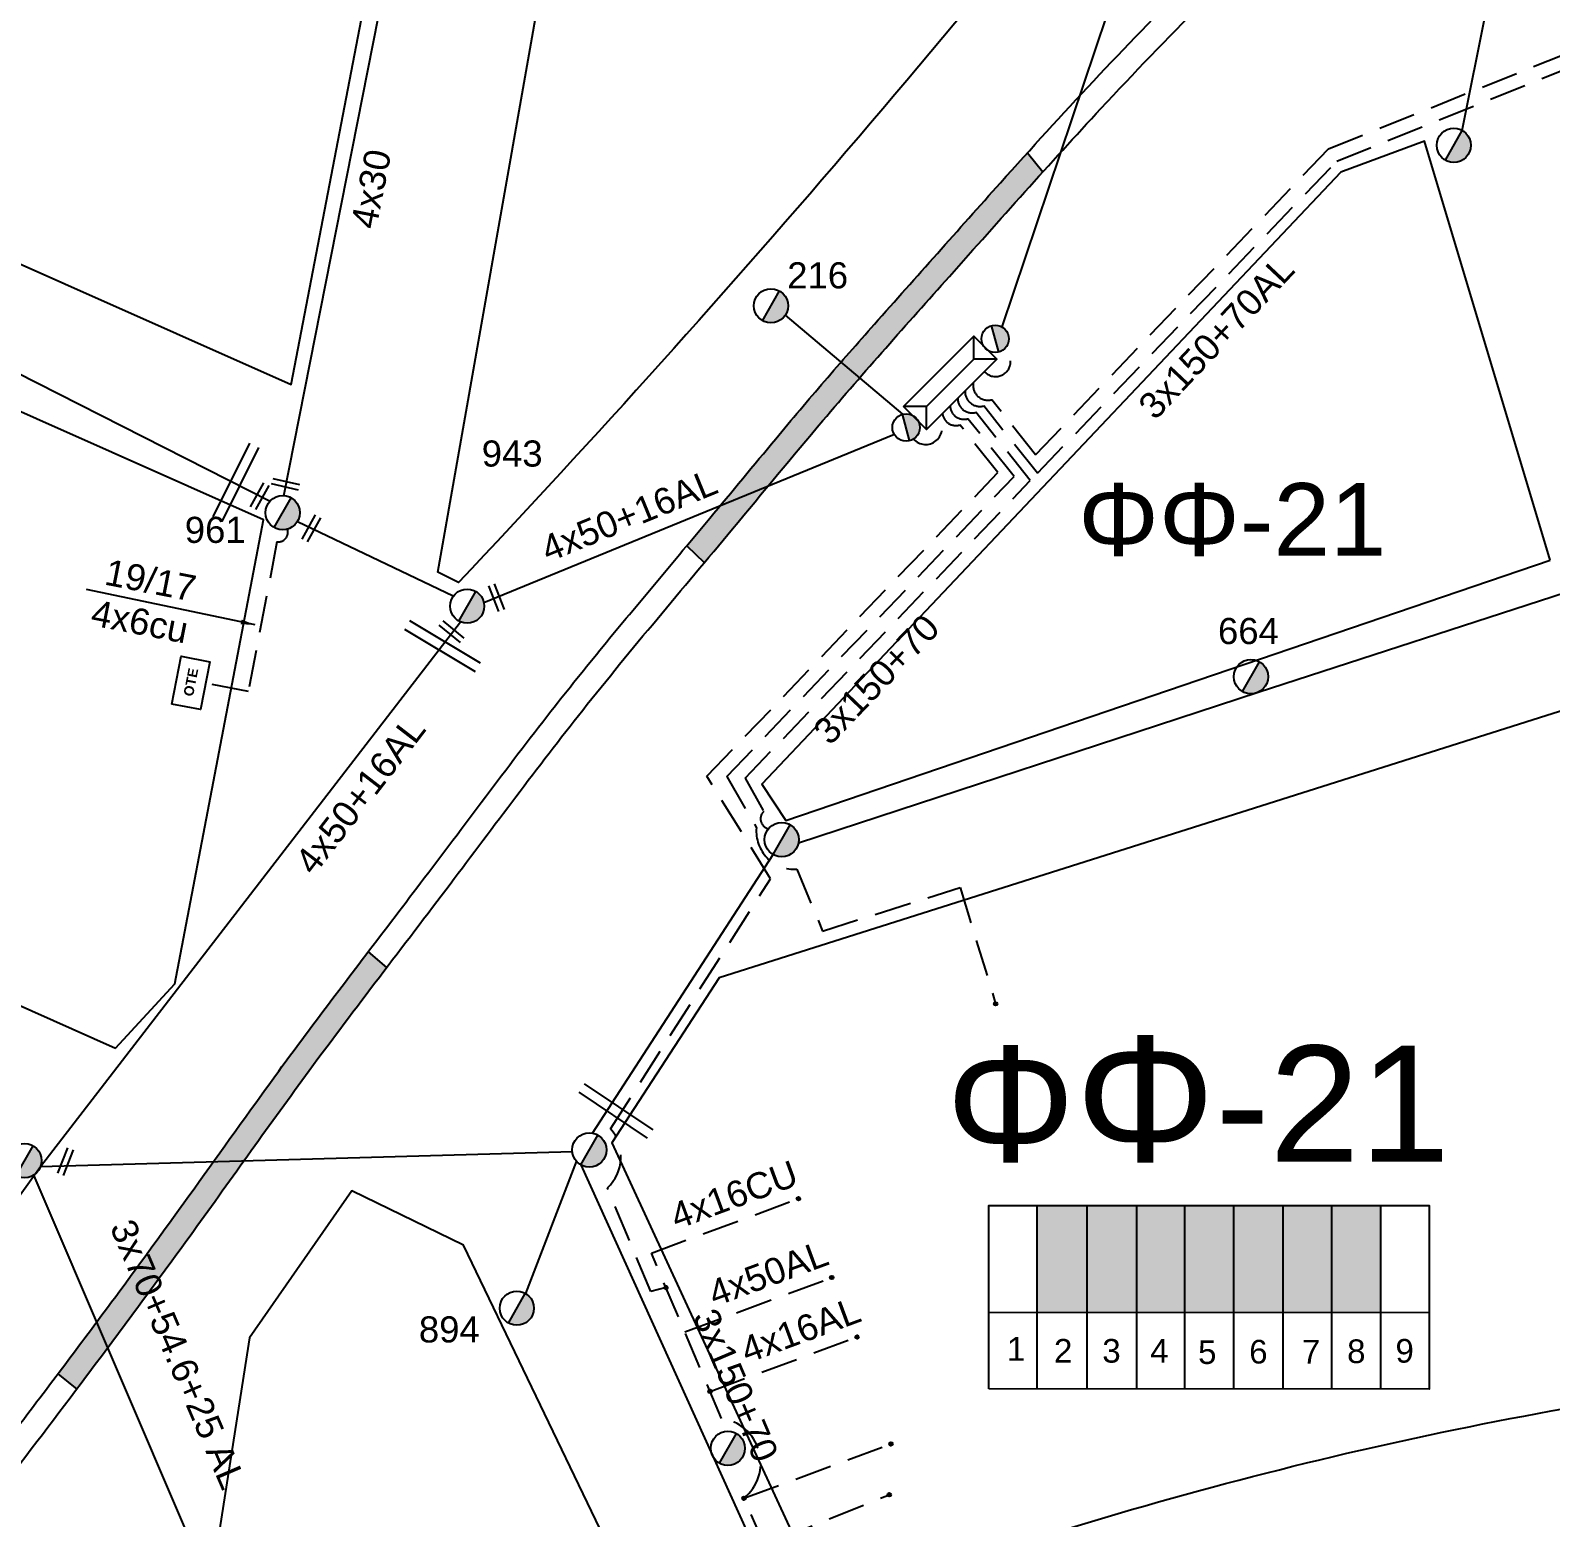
# Model space of a CAD drawing. Header units: millimetres. Extents: x 1091 to 3521, y 1177 to 2968.
# Drawn here: x 1534.2 to 1639, y 2540.4 to 2642.8 of the extents above; entities that cross this region are included whole.
import ezdxf
from ezdxf.enums import TextEntityAlignment as Align

# ---------------------------------------------------------------- set-up
doc = ezdxf.new("R2010")
doc.units = ezdxf.units.MM
doc.linetypes.add('DASHED', pattern=[19.05, 12.7, -6.35])
for name, color, linetype, lineweight in [('3x150+50', 7, 'Continuous', 30), ('3x150+70', 7, 'Continuous', 30), ('4x16CU', 7, 'Continuous', 30), ('4x30', 7, 'Continuous', 30), ('Γυμνά εναέρια ΧΤ (3Φ) 4x50AL', 7, 'Continuous', 30), ('Γυμνά εναέρια ΧΤ και ΦΟΠ (3Φ)   4x50+16AL', 7, 'Continuous', 30), ('Καλώδια ΧΤ   3x150AL+50CU', 7, 'DASHED', 30), ('Συνεστραμμένα ΧΤ   3x70+54.6+25 AL', 7, 'SYN_LINE', 30), ('Υπόγεια καλώδια Παροχών ΧΤ   4x16AL', 7, 'DASHED', 30), ('Υπόγεια καλώδια Παροχών ΧΤ   4x50AL', 7, 'DASHED', 30), ('Υπόγεια καλώδια Παροχών ΧΤ   4x6', 7, 'DASHED', 30)]:
    doc.layers.add(name, color=color, linetype=linetype, lineweight=lineweight)
for name, color, linetype in [('Pillar OTE', 7, 'Continuous'), ('TEXT ΚΑΛΩΔΙΩΝ', 7, 'Continuous'), ('ΑΓΝΩΣΤΟ ΕΝΑΕΡΙΟ ΚΑΛΩΔΙΟ', 7, 'Continuous'), ('ΑΓΝΩΣΤΟ ΥΠΟΓΕΙΟ ΚΑΛΩΔΙΟ', 7, 'DASHED'), ('Επιγραφές - Σχήματα', 7, 'Continuous'), ('Μηχανική τομή', 7, 'Continuous'), ('Στύλος ΦΜ', 7, 'Continuous'), ('Στύλος ΦΜ @ 1', 7, 'Continuous'), ('Συνδέσεις', 7, 'Continuous'), ('Τομή', 7, 'Continuous'), ('Υποσταθμός εναέριος 2 στύλων', 7, 'Continuous'), ('Υποσταθμός πόλεως', 7, 'Continuous'), ('Υπόβαθρο ΔΕΗ', 7, 'Continuous')]:
    doc.layers.add(name, color=color, linetype=linetype)
doc.styles.add('arial', font='arial.ttf')
doc.styles.get("Standard").update_dxf_attribs({"font": 'arial.ttf', "height": 1.8})
doc.linetypes.add('SYN_LINE', pattern='A,0.5,-0.0001,["/\\/\\/\\/",Standard,S=0.1,R=0,X=0,Y=-0.05],-0.25', length=0.7501)
doc.dimstyles.new('ISO-25', dxfattribs={"dimtxt": 2.5, "dimasz": 2.5, "dimexe": 1.25, "dimexo": 0.625, "dimtad": 1, "dimtxsty": 'Standard', "dimcen": 2.5, "dimadec": 0, "dimazin": 0, "dimtfac": 1, "dimtmove": 0, "dimatfit": 3, "dimfxl": 1, "dimarcsym": 0})

# ---------------------------------------------------------------- blocks, each defined once
blk = doc.blocks.new('ΥΠΑΡΧΩΝ ΤΣΙΜΕΝΤΕΝΙΟΣ ΣΤΥΛΟΣ')
at = {"layer": 'Στύλος ΦΜ'}
blk.add_hatch(color=7, dxfattribs=at).paths.add_polyline_path([(-1.29, -2.28, 0.574793), (2.62, 0, 0.268822), (1.3, 2.27)])
at = {"layer": 'Στύλος ΦΜ', "color": 7}
blk.add_line((-1.29, -2.28), (1.3, 2.27), dxfattribs=at)
blk.add_circle((0, 0), 2.62, dxfattribs=at)
at = {"layer": 'Στύλος ΦΜ', "flags": 4}
for tag, p in [('ΑΡΙΘΜΟΣ', (-4.68, 8.05)), ('ΤΥΠΟΣ', (-4.91, 3.03))]:
    blk.add_attdef(tag, p, '', height=4, dxfattribs=at)
blk = doc.blocks.new('ΥΠΟΣΤΑΘΜΟΣ ΕΝΑΕΡΙΟΣ ΕΠΙ 2 ΣΤΥΛΩΝ')
at = {"layer": 'Υποσταθμός εναέριος 2 στύλων', "linetype": 'Continuous'}
for points in [[(-11.97, -2.11, 0.574793), (-8.45, -0.07, 0.268822), (-9.64, 1.98)], [(9.68, -2.15, 0.574793), (13.19, -0.1, 0.268822), (12.01, 1.95)]]:
    blk.add_hatch(color=256, dxfattribs=at).paths.add_polyline_path(points)
for p, q in [((-11.97, -2.11), (-9.64, 1.98)), ((9.68, -2.15), (12.01, 1.95))]:
    blk.add_line(p, q, dxfattribs=at)
for centre in [(-10.81, -0.07), (10.84, -0.1)]:
    blk.add_circle(centre, 2.36, dxfattribs=at)
at = {"layer": 'Υποσταθμός πόλεως', "linetype": 'Continuous', "ltscale": 40}
blk.add_lwpolyline([(-8.57, 2.82), (8.57, 2.82), (8.57, -2.82), (-8.57, -2.82)], close=True, dxfattribs=at)
for points in [[(-5.75, 0), (-8.57, 2.82)], [(5.75, 0), (8.57, 2.82)], [(-8.57, -2.82), (-5.75, 0)], [(-5.75, 0), (5.75, 0)], [(8.57, -2.82), (5.75, 0)]]:
    blk.add_lwpolyline(points, dxfattribs=at)
at = {"layer": 'Υποσταθμός εναέριος 2 στύλων', "ltscale": 40, "flags": 1}
for tag, p in [('ΜΕΤΑΣΧΗΜΑΤΙΣΜΟΣ', (14.09, 2.51)), ('ΙΣΧΥΣ', (14.07, -0.28)), ('ΑΡΙΘΜΟΣ', (14.19, -3))]:
    blk.add_attdef(tag, p, '', height=1.8, dxfattribs=at)
blk = doc.blocks.new('ΤΟΜΗ')
at = {"layer": 'Τομή', "ltscale": 40}
for p, q in [((11.33, -0.65), (-11.4, -0.65)), ((11.33, -3.42), (-11.4, -3.42))]:
    blk.add_line(p, q, dxfattribs=at)
blk = doc.blocks.new('ΜΗΧΑΝΙΚΗ ΤΟΜΗ')
at = {"layer": 'Μηχανική τομή', "ltscale": 40}
for p, q in [((-3.79, 1.21), (3.79, 1.21)), ((3.79, -0.34), (-3.79, -0.34))]:
    blk.add_line(p, q, dxfattribs=at)
blk = doc.blocks.new('_ΣΥΝΔΕΣΗ')
at = {"layer": 'Συνδέσεις', "linetype": 'SYN_LINE', "ltscale": 40}
blk.add_hatch(color=256, dxfattribs=at).paths.add_polyline_path([(0.5, -0.01, 1), (-0.5, -0.01, 1)])
at = {"layer": 'Συνδέσεις'}
blk.add_circle((0, -0.01), 0.5, dxfattribs=at)
blk = doc.blocks.new('PILLAR ΟΤΕ')
at = {"layer": 'Pillar OTE', "ltscale": 40}
blk.add_lwpolyline([(-3.31, 2.02), (3.39, 2.02), (3.39, -1.99), (-3.31, -1.99)], close=True, dxfattribs=at)
at = {"layer": 'Pillar OTE', "insert": (-1.81, 0.71), "char_height": 1.3575, "width": 109.961, "attachment_point": 1}
blk.add_mtext('{\\fArial|b1|i0|c161|p34;OTE}', dxfattribs=at)

msp = doc.modelspace()

# ---------------------------------------------------------------- hatches: boundary and pattern name
at = {"layer": 'Καλώδια ΧΤ   3x150AL+50CU', "linetype": 'DASHED', "lineweight": -3, "ltscale": 0.2}
h = msp.add_hatch(color=173, dxfattribs=at)
h.dxf.hatch_style = 1
h.paths.add_polyline_path([(1607.02, 2561.87), (1603.58, 2561.87), (1603.58, 2554.51), (1607.02, 2554.5)])
h = msp.add_hatch(color=62, dxfattribs=at)
h.dxf.hatch_style = 1
h.paths.add_polyline_path([(1607.02, 2554.5), (1610.46, 2554.5), (1610.46, 2561.87), (1607.02, 2561.87)])
h = msp.add_hatch(color=6, dxfattribs=at)
h.dxf.hatch_style = 1
h.paths.add_polyline_path([(1613.76, 2561.87), (1610.46, 2561.87), (1610.46, 2554.5), (1613.76, 2554.5)])
h = msp.add_hatch(color=27, dxfattribs=at)
h.dxf.hatch_style = 1
h.paths.add_polyline_path([(1613.76, 2554.5), (1617.14, 2554.49), (1617.14, 2561.87), (1613.76, 2561.87)])
h = msp.add_hatch(color=133, dxfattribs=at)
h.dxf.hatch_style = 1
h.paths.add_polyline_path([(1617.14, 2554.49), (1620.54, 2554.49), (1620.54, 2561.87), (1617.14, 2561.87)])
h = msp.add_hatch(color=5, dxfattribs=at)
h.dxf.hatch_style = 1
h.paths.add_polyline_path([(1620.48, 2554.49), (1623.88, 2554.49), (1623.88, 2561.87), (1620.48, 2561.87)])
h = msp.add_hatch(color=1, dxfattribs=at)
h.dxf.hatch_style = 1
h.paths.add_polyline_path([(1623.82, 2554.49), (1627.21, 2554.49), (1627.21, 2561.87), (1623.82, 2561.87)])
at = {"layer": 'Υπόβαθρο ΔΕΗ', "lineweight": -3, "ltscale": 0.1}
h = msp.add_hatch(color=256, dxfattribs=at)
h.dxf.hatch_style = 1
edge = h.paths.add_edge_path()
edge.add_spline(control_points=[(1537.41, 2549.21), (1537.63, 2549.51), (1540.34, 2553.11), (1545.72, 2560.4), (1552.44, 2569.92), (1556.97, 2575.9), (1558.76, 2578.25)], knot_values=[260.98887, 260.98887, 260.98887, 260.98887, 262.113706, 274.518577, 288.177921, 297.038871, 297.038871, 297.038871, 297.038871], degree=3, periodic=0)
edge.add_line((1558.76, 2578.25), (1557.49, 2579.35))
edge.add_spline(control_points=[(1557.49, 2579.35), (1557.35, 2579.17), (1557.22, 2578.98), (1555.84, 2577.18), (1554.6, 2575.54), (1552.15, 2572.26), (1550.94, 2570.6), (1547.84, 2566.31), (1545.96, 2563.67), (1542.57, 2558.96), (1541.05, 2556.89), (1538.39, 2553.3), (1537.25, 2551.78), (1536.11, 2550.26)], knot_values=[261.050003, 261.050003, 261.050003, 261.050003, 261.732834, 261.732834, 267.859852, 267.859852, 273.986871, 273.986871, 283.703429, 283.703429, 291.439526, 291.439526, 297.142348, 297.142348, 297.142348, 297.142348], degree=3, periodic=0)
edge.add_line((1536.11, 2550.26), (1537.41, 2549.21))
edge = h.paths.add_edge_path()
edge.add_spline(control_points=[(1580.64, 2606.16), (1581.29, 2606.94), (1584.02, 2610.2), (1589.5, 2616.9), (1594.8, 2622.82), (1597.93, 2626.33), (1598.13, 2626.55)], knot_values=[332.50931, 332.50931, 332.50931, 332.50931, 335.550703, 345.259731, 358.48712, 359.372362, 359.372362, 359.372362, 359.372362], degree=3, periodic=0)
edge.add_spline(control_points=[(1598.13, 2626.55), (1600.08, 2628.74), (1602.02, 2630.93), (1603.98, 2633.1)], knot_values=[359.372362, 359.372362, 359.372362, 359.372362, 368.154974, 368.154974, 368.154974, 368.154974], degree=3, periodic=0)
edge.add_line((1603.98, 2633.1), (1602.91, 2634.4))
edge.add_spline(control_points=[(1602.91, 2634.4), (1602.29, 2633.71), (1601.67, 2633.03), (1599.69, 2630.81), (1598.32, 2629.28), (1596.96, 2627.75)], knot_values=[359.492505, 359.492505, 359.492505, 359.492505, 362.259038, 362.259038, 368.403252, 368.403252, 368.403252, 368.403252], degree=3, periodic=0)
edge.add_spline(control_points=[(1596.96, 2627.75), (1596.88, 2627.65), (1596.79, 2627.56), (1595.26, 2625.84), (1593.81, 2624.22), (1591.22, 2621.29), (1590.07, 2619.99), (1587.8, 2617.36), (1586.68, 2616.03), (1584.05, 2612.87), (1582.54, 2611.04), (1580.5, 2608.59), (1579.97, 2607.95), (1579.44, 2607.32)], knot_values=[332.62243, 332.62243, 332.62243, 332.62243, 333.004816, 333.004816, 339.531417, 339.531417, 344.713491, 344.713491, 349.895565, 349.895565, 357.003007, 357.003007, 359.492505, 359.492505, 359.492505, 359.492505], degree=3, periodic=0)
edge.add_line((1579.44, 2607.32), (1580.64, 2606.16))
edge = h.paths.add_edge_path()
edge.add_spline(control_points=[(1742.07, 2753.73), (1746.92, 2758.08), (1751.74, 2762.46), (1756.36, 2767.04)], knot_values=[551.674484, 551.674484, 551.674484, 551.674484, 571.199355, 571.199355, 571.199355, 571.199355], degree=3, periodic=0)
edge.add_spline(control_points=[(1756.36, 2767.04), (1756.38, 2767.06), (1758.22, 2768.88), (1760.04, 2770.74), (1761.81, 2772.6)], knot_values=[571.199355, 571.199355, 571.199355, 571.199355, 571.281656, 578.987754, 578.987754, 578.987754, 578.987754], degree=3, periodic=0)
edge.add_spline(control_points=[(1761.81, 2772.6), (1762.62, 2773.46), (1763.43, 2774.32), (1764.23, 2775.19)], knot_values=[578.987754, 578.987754, 578.987754, 578.987754, 582.527531, 582.527531, 582.527531, 582.527531], degree=3, periodic=0)
edge.add_line((1764.23, 2775.19), (1763.09, 2776.42))
edge.add_spline(control_points=[(1763.09, 2776.42), (1762.27, 2775.53), (1761.44, 2774.64), (1760.6, 2773.76)], knot_values=[579.000974, 579.000974, 579.000974, 579.000974, 582.663195, 582.663195, 582.663195, 582.663195], degree=3, periodic=0)
edge.add_spline(control_points=[(1760.6, 2773.76), (1760.38, 2773.53), (1760.16, 2773.3), (1757.94, 2770.97), (1755.91, 2768.92), (1753.33, 2766.4), (1752.81, 2765.91), (1752.3, 2765.41)], knot_values=[567.142828, 567.142828, 567.142828, 567.142828, 568.110213, 568.110213, 576.851211, 576.851211, 579.000974, 579.000974, 579.000974, 579.000974], degree=3, periodic=0)
edge.add_spline(control_points=[(1752.3, 2765.41), (1750.2, 2763.4), (1748.07, 2761.42), (1743.24, 2757.01), (1740.52, 2754.58), (1736.77, 2751.21), (1735.72, 2750.27), (1734.68, 2749.33)], knot_values=[543.23113, 543.23113, 543.23113, 543.23113, 552.002269, 552.002269, 562.923172, 562.923172, 567.142828, 567.142828, 567.142828, 567.142828], degree=3, periodic=0)
edge.add_line((1734.68, 2749.33), (1735.72, 2748.03))
edge.add_spline(control_points=[(1735.72, 2748.03), (1737.12, 2749.27), (1739.23, 2751.18), (1741.35, 2753.08), (1742.07, 2753.73)], knot_values=[543.137533, 543.137533, 543.137533, 543.137533, 548.757021, 551.674464, 551.674464, 551.674464, 551.674464], degree=3, periodic=0)
edge.add_spline(control_points=[(1742.07, 2753.73), (1742.07, 2753.73), (1742.07, 2753.73), (1742.07, 2753.73)], knot_values=[551.674464, 551.674464, 551.674464, 551.674464, 551.674484, 551.674484, 551.674484, 551.674484], degree=3, periodic=0)
edge = h.paths.add_edge_path()
edge.add_spline(control_points=[(1797.62, 2816.77), (1799.16, 2819.01), (1802.26, 2823.61), (1805.23, 2828.29), (1806.72, 2830.69)], knot_values=[635.891223, 635.891223, 635.891223, 635.891223, 644.044754, 652.524779, 652.524779, 652.524779, 652.524779], degree=3, periodic=0)
edge.add_spline(control_points=[(1806.72, 2830.69), (1806.74, 2830.72), (1806.75, 2830.75), (1806.77, 2830.78)], knot_values=[652.524779, 652.524779, 652.524779, 652.524779, 652.626047, 652.626047, 652.626047, 652.626047], degree=3, periodic=0)
edge.add_spline(control_points=[(1806.77, 2830.78), (1807.22, 2831.5), (1807.66, 2832.23), (1808.1, 2832.96)], knot_values=[652.626047, 652.626047, 652.626047, 652.626047, 655.179142, 655.179142, 655.179142, 655.179142], degree=3, periodic=0)
edge.add_line((1808.1, 2832.96), (1806.62, 2833.74))
edge.add_spline(control_points=[(1806.62, 2833.74), (1806.22, 2833.07), (1805.81, 2832.4), (1805.4, 2831.74)], knot_values=[652.722274, 652.722274, 652.722274, 652.722274, 655.080982, 655.080982, 655.080982, 655.080982], degree=3, periodic=0)
edge.add_spline(control_points=[(1805.35, 2831.66), (1803.45, 2828.56), (1801.49, 2825.51), (1798.41, 2820.89), (1797.33, 2819.3), (1796.25, 2817.72)], knot_values=[635.895337, 635.895337, 635.895337, 635.895337, 646.850294, 646.850294, 652.628958, 652.628958, 652.628958, 652.628958], degree=3, periodic=0)
edge.add_spline(control_points=[(1796.25, 2817.72), (1793.91, 2814.34), (1791.51, 2811), (1789.05, 2807.7)], knot_values=[623.496411, 623.496411, 623.496411, 623.496411, 635.895317, 635.895317, 635.895317, 635.895317], degree=3, periodic=0)
edge.add_spline(control_points=[(1789.05, 2807.7), (1788.25, 2806.62), (1787.44, 2805.55), (1786.63, 2804.49)], knot_values=[619.46154, 619.46154, 619.46154, 619.46154, 623.496411, 623.496411, 623.496411, 623.496411], degree=3, periodic=0)
edge.add_line((1786.63, 2804.49), (1787.88, 2803.37))
edge.add_spline(control_points=[(1787.88, 2803.37), (1788.7, 2804.45), (1789.52, 2805.54), (1790.33, 2806.63)], knot_values=[619.321416, 619.321416, 619.321416, 619.321416, 623.404559, 623.404559, 623.404559, 623.404559], degree=3, periodic=0)
edge.add_spline(control_points=[(1790.33, 2806.63), (1791.15, 2807.72), (1793.62, 2811.08), (1796.03, 2814.47), (1797.62, 2816.77)], knot_values=[623.404559, 623.404559, 623.404559, 623.404559, 627.502698, 635.891223, 635.891223, 635.891223, 635.891223], degree=3, periodic=0)

# ---------------------------------------------------------------- linework, layer by layer
at = {"layer": '3x150+50', "color": 5, "linetype": 'DASHED', "lineweight": -3, "ltscale": 0.2}
msp.add_lwpolyline([(1603.6, 2612.32), (1599.9, 2616.96, -0.500042), (1598.61, 2617.98, -8.071145)], format="xyb", dxfattribs=at)
at = {"layer": '3x150+50', "color": 1, "linetype": 'DASHED', "lineweight": -3, "ltscale": 0.2}
msp.add_lwpolyline([(1603.47, 2613.6), (1600.45, 2617.39, -0.544777), (1599.18, 2618.54)], format="xyb", dxfattribs=at)
at = {"layer": '3x150+70', "color": 1, "linetype": 'DASHED', "lineweight": -3, "ltscale": 0.2}
msp.add_lwpolyline([(1603.47, 2613.6), (1623.65, 2634.67), (1639.75, 2641.14), (1651.92, 2612.1, 0.2298), (1653.54, 2608.25), (1665.92, 2562.43, 0.474418), (1666.81, 2560.35)], format="xyb", dxfattribs=at)
at = {"layer": '3x150+70', "color": 5, "linetype": 'DASHED', "lineweight": -3, "ltscale": 0.2}
msp.add_lwpolyline([(1603.6, 2612.32), (1624.22, 2633.82), (1641.06, 2640.61), (1652.99, 2612.12, 0.484976), (1653.88, 2610.17)], format="xyb", dxfattribs=at)
at = {"layer": '3x150+70', "color": 62, "linetype": 'DASHED', "lineweight": -3, "ltscale": 0.2}
for points in [[(1602, 2612.09), (1598.81, 2616.08, -0.487605), (1597.58, 2616.95, -8.071145)], [(1582.2, 2591.43), (1584.24, 2587.88, 0.463363), (1587.03, 2585.04), (1588.79, 2580.77), (1598.27, 2583.77), (1600.72, 2575.76)]]:
    msp.add_lwpolyline(points, format="xyb", dxfattribs=at)
at = {"layer": '3x150+70', "color": 133, "linetype": 'DASHED', "lineweight": -3, "ltscale": 0.2}
for points in [[(1603.11, 2611.81), (1599.36, 2616.52, -0.506542), (1598.11, 2617.48, -8.071145)], [(1583.46, 2591.3), (1584.74, 2589.01, 0.61461), (1585.08, 2587.82, -11.651147)]]:
    msp.add_lwpolyline(points, format="xyb", dxfattribs=at)
at = {"layer": '3x150+70', "color": 173, "linetype": 'DASHED', "lineweight": -3, "ltscale": 0.2}
for points in [[(1600.88, 2612.37), (1598.26, 2615.65, -0.46564), (1597.06, 2616.42, -8.071145)], [(1578.01, 2556.2), (1576.97, 2555.93), (1573.97, 2563.07, 0.402055), (1574.19, 2567.15), (1585.21, 2584.38), (1580.83, 2591.44)], [(1587.58, 2534.72), (1586.46, 2534.75), (1583.38, 2541.69, 0.65833), (1581.83, 2547.18), (1577, 2558.58)]]:
    msp.add_lwpolyline(points, format="xyb", dxfattribs=at)
msp.add_lwpolyline([(1580.83, 2591.44), (1600.88, 2612.37)], dxfattribs=at)
at = {"layer": '3x150+70', "color": 62, "linetype": 'DASHED', "lineweight": -3, "ltscale": 0.2}
msp.add_lwpolyline([(1582.2, 2591.43), (1602, 2612.09)], dxfattribs=at)
at = {"layer": '3x150+70', "color": 133, "linetype": 'DASHED', "lineweight": -3, "ltscale": 0.2}
msp.add_lwpolyline([(1583.46, 2591.3), (1603.11, 2611.81)], dxfattribs=at)
at = {"layer": '4x16CU', "color": 173, "linetype": 'DASHED', "lineweight": -3, "ltscale": 0.2}
msp.add_lwpolyline([(1577, 2558.58), (1587.13, 2562.33)], dxfattribs=at)
at = {"layer": '4x30', "color": 6, "lineweight": -3, "ltscale": 0.1}
msp.add_lwpolyline([(1551.68, 2610.77), (1560.72, 2656.61)], dxfattribs=at)
at = {"layer": 'Pillar OTE', "lineweight": -3, "ltscale": 40}
for points in [[(1600.25, 2549.23), (1600.25, 2561.87), (1630.59, 2561.87), (1630.59, 2549.2), (1600.25, 2549.23)], [(1603.58, 2549.23), (1603.58, 2561.87)], [(1607.02, 2549.22), (1607.02, 2561.87)], [(1610.46, 2549.22), (1610.46, 2561.87)], [(1613.76, 2549.21), (1613.76, 2561.87)], [(1617.14, 2549.21), (1617.14, 2561.87)], [(1620.54, 2549.21), (1620.54, 2561.87)], [(1623.88, 2549.2), (1623.88, 2561.87)], [(1627.27, 2549.2), (1627.27, 2561.87)], [(1600.25, 2554.51), (1630.59, 2554.48)]]:
    msp.add_lwpolyline(points, dxfattribs=at)
at = {"layer": 'ΑΓΝΩΣΤΟ ΕΝΑΕΡΙΟ ΚΑΛΩΔΙΟ', "color": 27, "lineweight": -3, "ltscale": 0.1}
msp.add_lwpolyline([(1601.16, 2622.4), (1612.43, 2655.88)], dxfattribs=at)
at = {"layer": 'ΑΓΝΩΣΤΟ ΕΝΑΕΡΙΟ ΚΑΛΩΔΙΟ', "color": 85, "linetype": 'SYN_LINE', "lineweight": -3, "ltscale": 15}
msp.add_lwpolyline([(1632.87, 2635.94), (1636.19, 2652.56)], dxfattribs=at)
at = {"layer": 'ΑΓΝΩΣΤΟ ΕΝΑΕΡΙΟ ΚΑΛΩΔΙΟ', "color": 6, "lineweight": -3, "ltscale": 0.1}
for points in [[(1586.22, 2623.22), (1594.3, 2616.39)], [(1571.83, 2564.94), (1568.32, 2555.8)]]:
    msp.add_lwpolyline(points, dxfattribs=at)
at = {"layer": 'ΑΓΝΩΣΤΟ ΕΝΑΕΡΙΟ ΚΑΛΩΔΙΟ', "color": 133, "lineweight": -3, "ltscale": 0.1}
msp.add_lwpolyline([(1572.94, 2566.85), (1585.4, 2586.04)], dxfattribs=at)
at = {"layer": 'ΑΓΝΩΣΤΟ ΥΠΟΓΕΙΟ ΚΑΛΩΔΙΟ', "color": 173, "lineweight": -3, "ltscale": 0.2}
for points in [[(1583.38, 2541.69), (1593.51, 2545.43)], [(1587.58, 2534.72), (1585.72, 2538.84), (1593.39, 2541.93)]]:
    msp.add_lwpolyline(points, dxfattribs=at)
at = {"layer": 'Γυμνά εναέρια ΧΤ (3Φ) 4x50AL', "color": 151, "lineweight": -3, "ltscale": 0.1}
msp.add_lwpolyline([(1467.83, 2646.96), (1488.34, 2639.23), (1514.41, 2627.43), (1533.23, 2619.28), (1550.73, 2610.39)], dxfattribs=at)
at = {"layer": 'Γυμνά εναέρια ΧΤ (3Φ) 4x50AL', "color": 6, "lineweight": -3, "ltscale": 0.1}
msp.add_lwpolyline([(1534.91, 2564.54), (1571.56, 2565.57)], dxfattribs=at)
at = {"layer": 'Γυμνά εναέρια ΧΤ και ΦΟΠ (3Φ)   4x50+16AL', "color": 6, "lineweight": -3, "ltscale": 0.1}
for points in [[(1593.75, 2614.98), (1565.46, 2603.38)], [(1563.34, 2603.84), (1552.61, 2608.98)], [(1572.15, 2564.67), (1590.95, 2523.12), (1602.37, 2498), (1612.24, 2479.59)]]:
    msp.add_lwpolyline(points, dxfattribs=at)
at = {"layer": 'Γυμνά εναέρια ΧΤ και ΦΟΠ (3Φ)   4x50+16AL', "color": 133, "lineweight": -3, "ltscale": 0.1}
msp.add_lwpolyline([(1587.14, 2586.86), (1618.82, 2597.24), (1640.89, 2604.39), (1654, 2609.52)], dxfattribs=at)
at = {"layer": 'Γυμνά εναέρια ΧΤ και ΦΟΠ (3Φ)   4x50+16AL', "color": 2, "lineweight": -3, "ltscale": 0.1}
msp.add_lwpolyline([(1483.67, 2507.43), (1515.04, 2536.89), (1534.91, 2564.54), (1563.85, 2602.07)], dxfattribs=at)
at = {"layer": 'Καλώδια ΧΤ   3x150AL+50CU', "color": 27, "lineweight": -3, "ltscale": 0.2}
msp.add_arc((1600.72, 2620.01), 1.03, 222.2871, 55.777, dxfattribs=at)
at = {"layer": 'Καλώδια ΧΤ   3x150AL+50CU', "color": 6, "lineweight": -3, "ltscale": 0.2}
msp.add_arc((1595.89, 2615.44), 1.14, 222.0806, 38.6022, dxfattribs=at)
at = {"layer": 'Συνεστραμμένα ΧΤ   3x70+54.6+25 AL', "color": 5, "linetype": 'SYN_LINE', "lineweight": -3, "ltscale": 15}
msp.add_lwpolyline([(1534.46, 2563.91), (1545.35, 2538.43)], dxfattribs=at)
at = {"layer": 'Υπόβαθρο ΔΕΗ', "lineweight": -3, "ltscale": 0.1}
for points in [[(1584.27, 2730.22), (1590.05, 2732.9), (1617.28, 2667.46, -0.024506), (1563.72, 2604.79), (1562.29, 2605.51)], [(1641.45, 2596.5), (1581.66, 2577.54), (1574.28, 2566.17), (1589.16, 2533.97, -0.052841), (1648.47, 2549.26), (1651.5, 2555.98)]]:
    msp.add_lwpolyline(points, format="xyb", close=True, dxfattribs=at)
for points in [[(1470.1, 2692.19), (1473.77, 2653.34), (1552.18, 2618.44), (1559.66, 2657.4), (1471.95, 2694.61)], [(1540.07, 2572.71), (1544.16, 2577.13), (1550.28, 2609.1), (1477.25, 2641.6), (1475.27, 2637.97), (1479, 2599.94)], [(1638.94, 2606.34), (1630.27, 2635.2), (1624.5, 2633.06), (1584.6, 2590.89), (1586.26, 2588.38)]]:
    msp.add_lwpolyline(points, close=True, dxfattribs=at)
for points in [[(1602.91, 2634.4), (1603.98, 2633.1)], [(1579.44, 2607.32), (1580.64, 2606.16)], [(1557.49, 2579.35), (1558.76, 2578.25)], [(1545.42, 2511.77), (1578.19, 2529.78), (1564.06, 2559.13), (1556.35, 2562.88), (1549.31, 2552.75), (1543.61, 2516.29), (1545.42, 2511.77)], [(1536.11, 2550.26), (1537.41, 2549.21)]]:
    msp.add_lwpolyline(points, dxfattribs=at)
msp.add_open_spline([(1335.62, 2395.81), (1336.34, 2395.82), (1337.06, 2395.82), (1339.21, 2395.84), (1340.64, 2395.87), (1343.27, 2395.99), (1344.48, 2396.09), (1346.9, 2396.36), (1348.11, 2396.54), (1351.72, 2397.19), (1354.12, 2397.77), (1358.13, 2398.94), (1359.76, 2399.47), (1362.99, 2400.61), (1364.6, 2401.22), (1367.63, 2402.41), (1369.06, 2402.97), (1371.9, 2404.12), (1373.31, 2404.7), (1376.69, 2406.13), (1378.64, 2407), (1382.85, 2408.99), (1385.09, 2410.14), (1389.15, 2412.33), (1390.97, 2413.35), (1394.59, 2415.42), (1396.39, 2416.48), (1400.22, 2418.81), (1402.25, 2420.1), (1406.26, 2422.75), (1408.24, 2424.12), (1413.14, 2427.59), (1416.05, 2429.72), (1420.99, 2433.36), (1423.02, 2434.88), (1427.09, 2437.9), (1429.12, 2439.41), (1434.15, 2443.21), (1437.14, 2445.51), (1444.06, 2451.04), (1447.96, 2454.32), (1453.69, 2459.41), (1455.6, 2461.15), (1459.36, 2464.68), (1461.23, 2466.47), (1464.92, 2470.03), (1466.74, 2471.79), (1470.4, 2475.3), (1472.23, 2477.04), (1477.73, 2482.27), (1481.39, 2485.75), (1488.55, 2492.85), (1492.05, 2496.47), (1496.91, 2501.86), (1498.38, 2503.55), (1501.26, 2506.97), (1502.68, 2508.7), (1505.81, 2512.59), (1507.52, 2514.75), (1510.54, 2518.5), (1511.83, 2520.09), (1514.44, 2523.25), (1515.75, 2524.82), (1519.68, 2529.52), (1522.3, 2532.64), (1527.41, 2538.95), (1529.93, 2542.15), (1534.8, 2548.51), (1537.17, 2551.66), (1541.05, 2556.89), (1542.57, 2558.96), (1545.96, 2563.67), (1547.84, 2566.31), (1550.94, 2570.6), (1552.15, 2572.26), (1554.6, 2575.54), (1555.84, 2577.18), (1558.42, 2580.57), (1559.76, 2582.33), (1562.59, 2586.05), (1564.07, 2588.03), (1567.05, 2591.99), (1568.55, 2593.97), (1571.26, 2597.43), (1572.46, 2598.92), (1574.88, 2601.87), (1576.1, 2603.33), (1578.56, 2606.27), (1579.8, 2607.75), (1582.54, 2611.04), (1584.05, 2612.87), (1586.68, 2616.03), (1587.8, 2617.36), (1590.07, 2619.99), (1591.22, 2621.29), (1593.81, 2624.22), (1595.26, 2625.84), (1598.15, 2629.09), (1599.6, 2630.72), (1603.17, 2634.7), (1605.3, 2637.05), (1609.65, 2641.68), (1611.86, 2643.97), (1616.26, 2648.34), (1618.44, 2650.44), (1622.85, 2654.49), (1625.07, 2656.45), (1629.56, 2660.29), (1631.83, 2662.18), (1635.63, 2665.38), (1637.18, 2666.68), (1641.77, 2670.66), (1644.77, 2673.39), (1649.56, 2677.8), (1651.36, 2679.46), (1654.94, 2682.79), (1656.73, 2684.46), (1660.28, 2687.82), (1662.05, 2689.52), (1665.18, 2692.45), (1666.52, 2693.69), (1669.26, 2696.12), (1670.64, 2697.32), (1674.84, 2700.86), (1677.68, 2703.15), (1683.03, 2707.36), (1685.53, 2709.3), (1693, 2715.11), (1697.95, 2719.01), (1705.34, 2724.87), (1707.79, 2726.82), (1712.69, 2730.71), (1715.12, 2732.67), (1719.85, 2736.52), (1722.14, 2738.41), (1728.94, 2744.18), (1733.37, 2748.16), (1740.52, 2754.58), (1743.24, 2757.01), (1748.6, 2761.91), (1751.25, 2764.38), (1755.91, 2768.92), (1757.94, 2770.97), (1761.94, 2775.16), (1763.91, 2777.29), (1769.01, 2782.94), (1772.1, 2786.49), (1778.15, 2793.7), (1781.11, 2797.36), (1789.42, 2808.02), (1794.6, 2815.15), (1801.5, 2825.53), (1803.47, 2828.61), (1806.9, 2834.17), (1808.38, 2836.64), (1811.3, 2841.69), (1812.73, 2844.27), (1815.62, 2849.45), (1817.06, 2852.05), (1819.5, 2856.28), (1820.48, 2857.91), (1822.45, 2861.14), (1823.46, 2862.74), (1826.07, 2866.84), (1827.69, 2869.31), (1830.94, 2874.25), (1832.57, 2876.71), (1836.34, 2882.38), (1838.47, 2885.59), (1842.73, 2892.02), (1844.86, 2895.24), (1848.41, 2900.62), (1849.83, 2902.78), (1852.69, 2907.1), (1854.13, 2909.26), (1856.89, 2913.28), (1858.2, 2915.14), (1860.9, 2918.81), (1862.29, 2920.62), (1865.12, 2924.19), (1866.55, 2925.94), (1869.38, 2929.37), (1870.77, 2931.03), (1873.55, 2934.37), (1874.93, 2936.04), (1879.14, 2941.04), (1882.01, 2944.34), (1886.07, 2948.6), (1887.12, 2949.67), (1889.25, 2951.77), (1890.32, 2952.8), (1891.48, 2953.92), (1891.56, 2954), (1891.65, 2954.08)], degree=3, knots=[0, 0, 0, 0, 2.166148, 2.166148, 6.498445, 6.498445, 10.265763, 10.265763, 14.03308, 14.03308, 21.567715, 21.567715, 26.783111, 26.783111, 31.998507, 31.998507, 36.609107, 36.609107, 41.219706, 41.219706, 47.702734, 47.702734, 55.361699, 55.361699, 61.656862, 61.656862, 67.952024, 67.952024, 75.225312, 75.225312, 82.498599, 82.498599, 93.336109, 93.336109, 100.938237, 100.938237, 108.540365, 108.540365, 119.906013, 119.906013, 135.262764, 135.262764, 143.046265, 143.046265, 150.829766, 150.829766, 158.421213, 158.421213, 166.01266, 166.01266, 181.195553, 181.195553, 196.378447, 196.378447, 203.139727, 203.139727, 209.901007, 209.901007, 218.17125, 218.17125, 224.294478, 224.294478, 230.417706, 230.417706, 242.664163, 242.664163, 254.910619, 254.910619, 266.752825, 266.752825, 274.488922, 274.488922, 284.205481, 284.205481, 290.332499, 290.332499, 296.459518, 296.459518, 303.102773, 303.102773, 310.521928, 310.521928, 317.941082, 317.941082, 323.632036, 323.632036, 329.322989, 329.322989, 335.111928, 335.111928, 342.21937, 342.21937, 347.401444, 347.401444, 352.583519, 352.583519, 359.110119, 359.110119, 365.636719, 365.636719, 375.115877, 375.115877, 384.595036, 384.595036, 393.595586, 393.595586, 402.417975, 402.417975, 411.240365, 411.240365, 417.351182, 417.351182, 429.572817, 429.572817, 436.920313, 436.920313, 444.267808, 444.267808, 451.615303, 451.615303, 457.062825, 457.062825, 462.510346, 462.510346, 473.405389, 473.405389, 482.870876, 482.870876, 501.801851, 501.801851, 511.190138, 511.190138, 520.578425, 520.578425, 529.535879, 529.535879, 547.450786, 547.450786, 558.371689, 558.371689, 569.292592, 569.292592, 578.03359, 578.03359, 586.774588, 586.774588, 600.952588, 600.952588, 615.130587, 615.130587, 641.674, 641.674, 652.706754, 652.706754, 661.38308, 661.38308, 670.280364, 670.280364, 679.177647, 679.177647, 684.825847, 684.825847, 690.474048, 690.474048, 699.322624, 699.322624, 708.1712, 708.1712, 719.749064, 719.749064, 731.326928, 731.326928, 739.082483, 739.082483, 746.838037, 746.838037, 753.616582, 753.616582, 760.393168, 760.393168, 767.169755, 767.169755, 773.671582, 773.671582, 780.173409, 780.173409, 793.177063, 793.177063, 797.627508, 797.627508, 802.077954, 802.077954, 802.435638, 802.435638, 802.435638, 802.435638], dxfattribs=at)
msp.add_spline([(1335.62, 2394.14), (1344.53, 2394.43), (1360.48, 2397.96), (1368.34, 2400.9), (1382.02, 2406.76), (1392.47, 2412.29), (1404.4, 2419.53), (1414.47, 2426.51), (1424.18, 2433.66), (1440.74, 2446.25), (1456.58, 2459.8), (1469.4, 2472.03), (1484.71, 2486.71), (1500.03, 2502.92), (1512.41, 2518.15), (1525.7, 2534.19), (1538.08, 2550.11), (1545.44, 2560.09), (1553.43, 2571.17), (1563.13, 2584.01), (1572.27, 2596), (1582.59, 2608.49), (1588.81, 2615.95), (1597.54, 2625.89), (1607.98, 2637.46), (1622.14, 2651.57), (1629.32, 2657.89), (1640, 2666.91), (1650.61, 2676.5), (1659.43, 2684.72), (1668.7, 2693.39), (1689.74, 2710.46), (1708.26, 2725.06), (1725.86, 2739.38), (1739.9, 2751.78), (1756.42, 2767.09), (1769.1, 2780.57), (1783, 2797.11), (1792.76, 2809.93), (1802.17, 2823.54), (1812.07, 2839.71), (1821.05, 2855.6), (1829.39, 2868.85), (1841, 2886.39), (1851.12, 2901.71), (1861.81, 2917.22), (1872.99, 2931.09), (1887.34, 2947.5), (1892.81, 2952.88)], degree=3, dxfattribs=at)
at = {"layer": 'Υπόγεια καλώδια Παροχών ΧΤ   4x16AL', "color": 173, "lineweight": -3, "ltscale": 0.2}
msp.add_lwpolyline([(1581.04, 2549.05), (1591.17, 2552.8)], dxfattribs=at)
at = {"layer": 'Υπόγεια καλώδια Παροχών ΧΤ   4x50AL', "color": 173, "lineweight": -3, "ltscale": 0.2}
msp.add_lwpolyline([(1579.3, 2553.15), (1589.43, 2556.9)], dxfattribs=at)
at = {"layer": 'Υπόγεια καλώδια Παροχών ΧΤ   4x6', "color": 6, "lineweight": -3, "ltscale": 0.2}
msp.add_lwpolyline([(1551.93, 2608.46, -0.536576), (1551.2, 2607.59), (1549.23, 2597.28), (1546.33, 2597.83)], format="xyb", dxfattribs=at)

# ---------------------------------------------------------------- block references
at = {"layer": 'Pillar OTE', "xscale": 0.5, "yscale": 0.5, "zscale": 0.5, "rotation": 79}
msp.add_blockref('PILLAR ΟΤΕ', (1545.27, 2597.85), dxfattribs=at)
at = {"layer": 'Μηχανική τομή', "lineweight": -3, "xscale": 0.2499999999999678, "yscale": 0.2499999999999678, "zscale": 0.2499999999999678}
for p, rotation in [((1550.1, 2610.69), 60.99244185281851), ((1551.82, 2611.67), 167.0083813723801), ((1553.67, 2608.47), 60.99244185281851), ((1566.43, 2603.79), 111.2650721289235), ((1563.3, 2601.49), 140.7707523497211), ((1536.73, 2564.85), 68.52738413348622)]:
    msp.add_blockref('ΜΗΧΑΝΙΚΗ ΤΟΜΗ', p, dxfattribs=dict(at, rotation=rotation))
at = {"layer": 'Στύλος ΦΜ @ 1', "lineweight": -3, "ltscale": 40, "xscale": 0.4499999999998181, "yscale": 0.4499999999998181, "zscale": 0.4499999999998181}
for p in [(1632.29, 2634.92), (1585.98, 2587.07), (1572.73, 2565.69), (1582.27, 2545.13)]:
    msp.add_blockref('ΥΠΑΡΧΩΝ ΤΣΙΜΕΝΤΕΝΙΟΣ ΣΤΥΛΟΣ', p, dxfattribs=at)
at = {"layer": 'Στύλος ΦΜ @ 1', "lineweight": -3, "ltscale": 40}
ref = msp.add_blockref('ΥΠΑΡΧΩΝ ΤΣΙΜΕΝΤΕΝΙΟΣ ΣΤΥΛΟΣ', (1585.24, 2623.86), dxfattribs=dict(at, xscale=0.4499999999998181, yscale=0.4499999999998181, zscale=0.4499999999998181))
ref.add_attrib('ΤΥΠΟΣ', '216', (1586.36, 2625.06), dxfattribs={"layer": 'Στύλος ΦΜ', "height": 1.8, "flags": 4})
ref = msp.add_blockref('ΥΠΑΡΧΩΝ ΤΣΙΜΕΝΤΕΝΙΟΣ ΣΤΥΛΟΣ', (1564.31, 2603.16), dxfattribs=dict(at, xscale=0.4499999999998181, yscale=0.4499999999998181, zscale=0.4499999999998181))
ref.add_attrib('ΤΥΠΟΣ', '943', (1565.31, 2612.78), dxfattribs={"layer": 'Στύλος ΦΜ', "height": 1.8, "flags": 4})
ref = msp.add_blockref('ΥΠΑΡΧΩΝ ΤΣΙΜΕΝΤΕΝΙΟΣ ΣΤΥΛΟΣ', (1551.6, 2609.6), dxfattribs=dict(at, xscale=0.4499999999998181, yscale=0.4499999999998181, zscale=0.4499999999998181))
ref.add_attrib('ΤΥΠΟΣ', '961', (1544.85, 2607.52), dxfattribs={"layer": 'Στύλος ΦΜ', "height": 1.8, "flags": 4})
ref = msp.add_blockref('ΥΠΑΡΧΩΝ ΤΣΙΜΕΝΤΕΝΙΟΣ ΣΤΥΛΟΣ', (1618.31, 2598.3), dxfattribs=dict(at, xscale=0.4499999999998181, yscale=0.4499999999998181, zscale=0.4499999999998181))
ref.add_attrib('ΤΥΠΟΣ', '664', (1616.04, 2600.55), dxfattribs={"layer": 'Στύλος ΦΜ', "height": 1.8, "flags": 4})
ref = msp.add_blockref('ΥΠΑΡΧΩΝ ΤΣΙΜΕΝΤΕΝΙΟΣ ΣΤΥΛΟΣ', (1533.81, 2564.95), dxfattribs=dict(at, xscale=0.4499999999998181, yscale=0.4499999999998181, zscale=0.4499999999998181))
ref.add_attrib('ΤΥΠΟΣ', '1220', (1524.8, 2563.22), dxfattribs={"layer": 'Στύλος ΦΜ', "height": 1.8, "flags": 4})
ref = msp.add_blockref('ΥΠΑΡΧΩΝ ΤΣΙΜΕΝΤΕΝΙΟΣ ΣΤΥΛΟΣ', (1567.73, 2554.78), dxfattribs=dict(at, xscale=0.4499999999998181, yscale=0.4499999999998181, zscale=0.4499999999998181))
ref.add_attrib('ΤΥΠΟΣ', '894', (1560.98, 2552.42), dxfattribs={"layer": 'Στύλος ΦΜ', "height": 1.8, "flags": 4})
at = {"layer": 'Συνδέσεις', "lineweight": -3, "xscale": 0.25, "yscale": 0.25, "zscale": 0.25}
for p in [(1600.72, 2575.76), (1587.13, 2562.33), (1589.43, 2556.9), (1578.01, 2556.2), (1591.17, 2552.8), (1581.04, 2549.05), (1593.51, 2545.43), (1583.38, 2541.69), (1593.39, 2541.93)]:
    msp.add_blockref('_ΣΥΝΔΕΣΗ', p, dxfattribs=at)
at = {"layer": 'Τομή', "lineweight": -3, "xscale": 0.2499999999999999, "yscale": 0.2499999999999999, "zscale": 0.2499999999999999}
for p, rotation in [((1548.83, 2611.47), 243.5447633298959), ((1562.89, 2600.83), 329.0162235122728), ((1574.86, 2568.78), 326.1394830598229)]:
    msp.add_blockref('ΤΟΜΗ', p, dxfattribs=dict(at, rotation=rotation))
at = {"layer": 'Υποσταθμός εναέριος 2 στύλων', "lineweight": -3, "xscale": 0.4, "yscale": 0.4, "zscale": 0.4, "rotation": 44.91816779602089}
msp.add_blockref('ΥΠΟΣΤΑΘΜΟΣ ΕΝΑΕΡΙΟΣ ΕΠΙ 2 ΣΤΥΛΩΝ', (1597.59, 2618.55), dxfattribs=at)

# ---------------------------------------------------------------- texts
at = {"lineweight": -3, "ltscale": 30, "char_height": 1.63, "width": 11.2573, "attachment_point": 1}
for s, insert in [('1', (1601.5, 2552.79)), ('2', (1604.74, 2552.66)), ('3', (1608.07, 2552.66)), ('4', (1611.37, 2552.66)), ('8', (1624.94, 2552.63)), ('9', (1628.27, 2552.66)), ('5', (1614.67, 2552.57)), ('6', (1618.19, 2552.6)), ('7', (1621.82, 2552.6))]:
    msp.add_mtext(s, dxfattribs=dict(at, insert=insert))
at = {"layer": 'TEXT ΚΑΛΩΔΙΩΝ', "lineweight": -3, "ltscale": 0.1, "style": 'arial'}
for s, rotation, p in [('4x30', 78.8435, (1557.68, 2631.92)), ('3x150+70AL', 46.7229, (1615.92, 2621.69)), ('4x50+16AL', 22.2806, (1575.46, 2609.42)), ('3x150+70', 46.2285, (1592.5, 2598.13)), ('4x50+16AL', 52.3683, (1556.93, 2590.14)), ('4x16CU', 20.2998, (1582.69, 2562.6)), (' 3x70+54.6+25 AL', 293.1294, (1544.25, 2551.93)), (' 4x50AL', 20.2998, (1584.72, 2557.07)), (' 4x16AL', 20.2998, (1586.95, 2553.16)), ('3x150+70', 292.9761, (1582.82, 2549.47))]:
    msp.add_text(s, height=1.8, rotation=rotation, dxfattribs=at).set_placement(p, align=Align.MIDDLE_CENTER)
at = {"layer": 'Υπόβαθρο ΔΕΗ', "lineweight": -3, "width": 84.6573, "attachment_point": 1}
for s, insert, char_height in [('ΦΦ-21', (1606.4, 2611.64), 5), ('Φ{\\H1.0833x;Φ}-21', (1597.29, 2573.54), 8)]:
    msp.add_mtext(s, dxfattribs=dict(at, insert=insert, char_height=char_height))
at = {"layer": 'Υπόγεια καλώδια Παροχών ΧΤ   4x50AL', "color": 7, "ltscale": 0.2, "char_height": 1.8, "attachment_point": 1, "rotation": 349}
for s, insert in [('19/17', (1539.58, 2606.43)), ('4x6cu', (1538.63, 2603.63))]:
    msp.add_mtext_dynamic_manual_height_columns(s, width=1.8, gutter_width=12.5, heights=[0.118], dxfattribs=dict(at, insert=insert))

# ---------------------------------------------------------------- leaders
at = {"layer": 'Επιγραφές - Σχήματα', "ltscale": 40}
msp.add_leader([(1549.71, 2601.87), (1538.07, 2604.31)], dimstyle='ISO-25', override={"dimasz": 1, "dimtad": 0}, dxfattribs=at)

doc.saveas('drawing.dxf')
